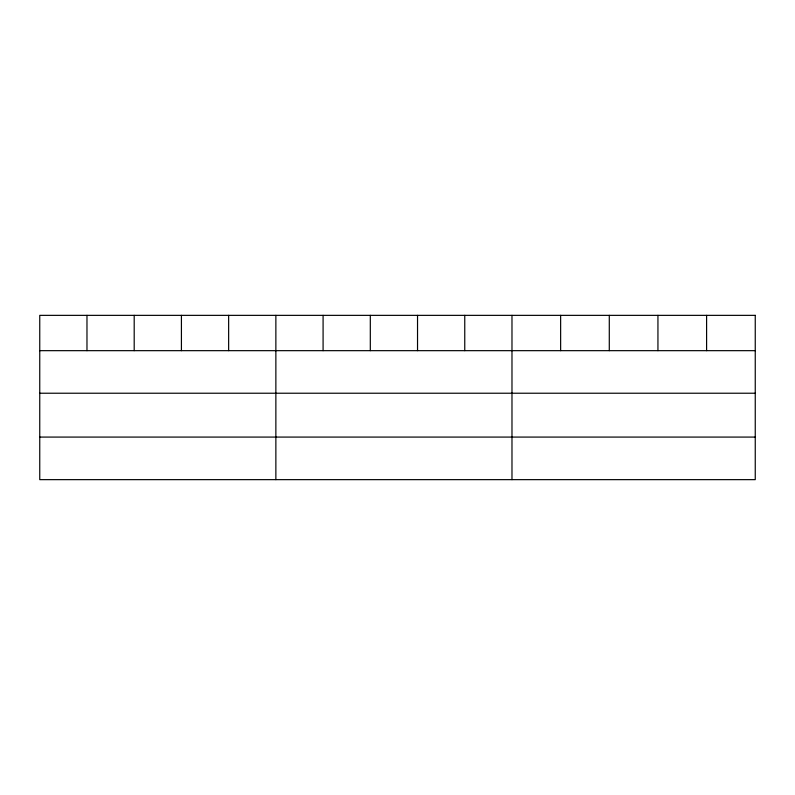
<?xml version="1.0" encoding="UTF-8"?>
<svg xmlns="http://www.w3.org/2000/svg" width="795" height="795" viewBox="0 0 795 795"><rect width="100%" height="100%" fill="white"/><g stroke="black" fill="none" stroke-linecap="round" stroke-linejoin="round"><path stroke-width="1.19" d="M39.75 350.665L755.25 350.665M39.75 393.227L755.25 393.227M39.75 437.081L755.25 437.081M706.596 315.357L706.596 350.665M657.942 315.357L657.942 350.665M609.288 315.357L609.288 350.665M560.634 315.357L560.634 350.665M511.98 315.357L511.98 479.643M464.757 315.357L464.757 350.665M417.534 315.357L417.534 350.665M370.311 315.357L370.311 350.665M323.088 315.357L323.088 350.665M275.865 315.357L275.865 479.643M228.642 315.357L228.642 350.665M181.419 315.357L181.419 350.665M134.196 315.357L134.196 350.665M86.973 315.357L86.973 350.665M755.25 315.357L39.75 315.357L39.75 479.643L755.25 479.643L755.25 315.357"/></g></svg>
